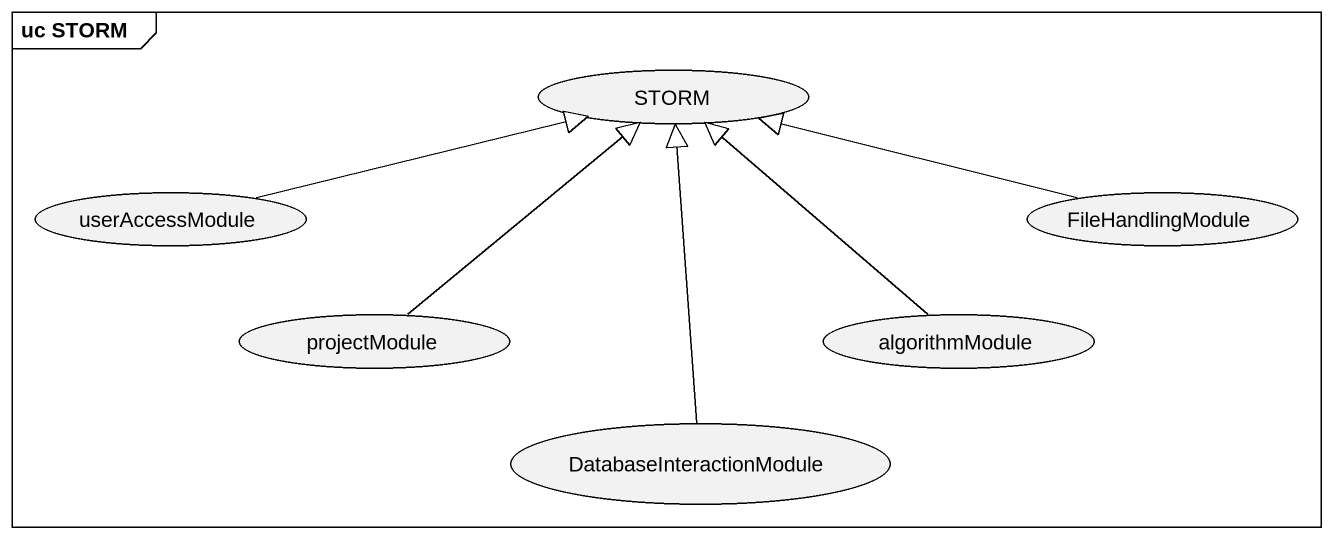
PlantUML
@startuml
mainframe uc STORM
usecase STORM
usecase userAccessModule
usecase FileHandlingModule
usecase projectModule
usecase algorithmModule
usecase DatabaseInteractionModule
userAccessModule -right-|> STORM
FileHandlingModule -left-|> STORM
projectModule -up-|> STORM
algorithmModule -up-|> STORM
DatabaseInteractionModule -up-|> STORM
@enduml
